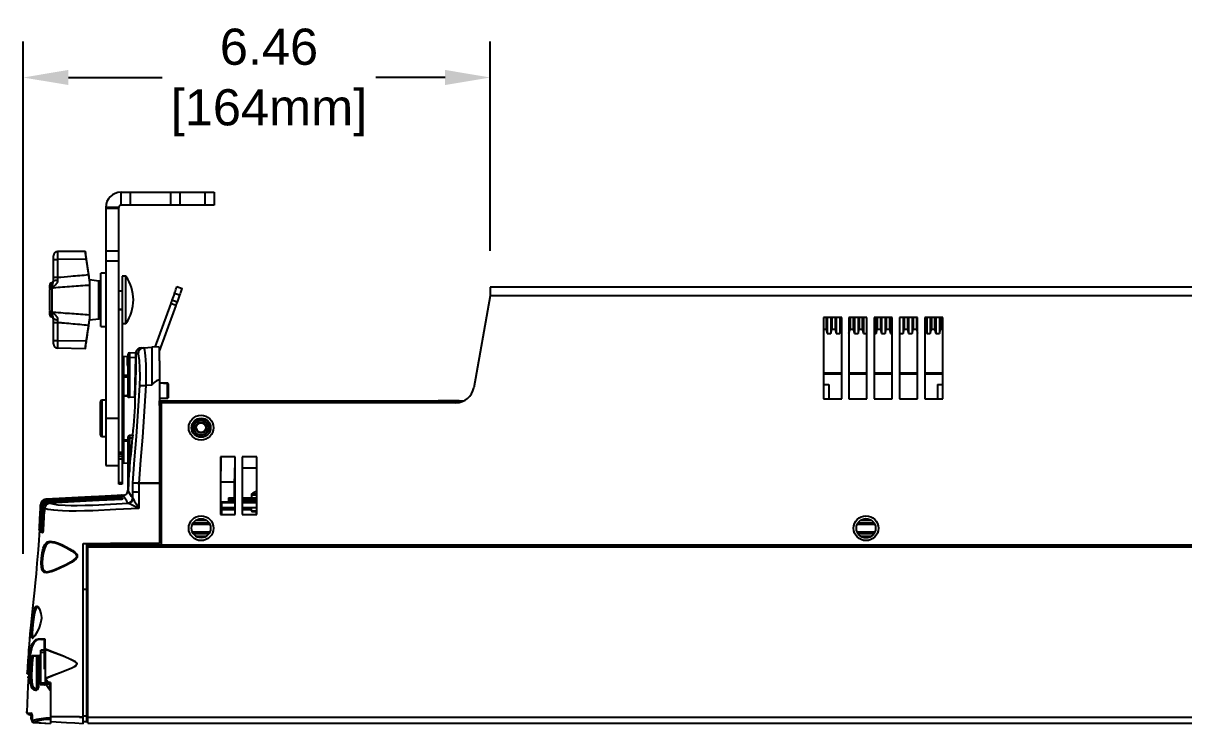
# Model space of a CAD drawing. Header units: inches. Extents: x 5 to 105, y 0 to 80.
# Drawn here: x 4.73 to 20.78, y 19.42 to 29.11 of the extents above; entities that cross this region are included whole.
import ezdxf

# ---------------------------------------------------------------- set-up
doc = ezdxf.new("R2010")
doc.units = ezdxf.units.IN
doc.header["$MEASUREMENT"] = 0
doc.layers.add('DIM', color=1, linetype='Continuous')
doc.styles.add('Arial', font='arial.ttf')
doc.dimstyles.new('ANSI & Metric .50 Stacked', dxfattribs={"dimscale": 2.666667, "dimtxt": 0.5, "dimasz": 0.625, "dimexe": 0.5, "dimexo": 0.5, "dimgap": 0.166667, "dimtad": 0, "dimtih": 1, "dimtoh": 1, "dimzin": 4, "dimdsep": 46, "dimtxsty": 'Arial', "dimcen": 0.25, "dimadec": 0, "dimazin": 0, "dimtfac": 0.75, "dimtofl": 0, "dimtmove": 0, "dimatfit": 3, "dimfxl": 1, "dimtolj": 1, "dimtzin": 0, "dimarcsym": 0})

# ---------------------------------------------------------------- blocks, each defined once
blk = doc.blocks.new('*D9')
at = {"layer": 'Defpoints', "color": 0, "transparency": 16777216}
for p in [(11.192, 28.358), (11.192, 25.462), (4.732, 21.273)]:
    blk.add_point(p, dxfattribs=at)
at = {"layer": 'DIM', "color": 0, "lineweight": -2, "transparency": 16777216}
for p, q in [((4.732, 21.773), (4.732, 28.858)), ((11.192, 25.962), (11.192, 28.858)), ((5.357, 28.358), (6.652, 28.358)), ((10.567, 28.358), (9.61, 28.358))]:
    blk.add_line(p, q, dxfattribs=at)
at = {"layer": 'DIM', "color": 0, "transparency": 16777216}
for points in [[(5.357, 28.463), (5.357, 28.254), (4.732, 28.358)], [(10.567, 28.463), (10.567, 28.254), (11.192, 28.358)]]:
    blk.add_solid(points, dxfattribs=at)
at = {"layer": 'DIM', "color": 0, "transparency": 16777216, "char_height": 0.5, "attachment_point": 5, "style": 'Arial'}
for s, insert in [('\\A1;6.46', (8.131, 28.78)), ('\\A1;[164mm]', (8.131, 27.871))]:
    blk.add_mtext(s, dxfattribs=dict(at, insert=insert))

msp = doc.modelspace()

# ---------------------------------------------------------------- linework, layer by layer
for p, q in [((6.085, 26.592), (6.085, 26.771)), ((6.085, 26.771), (7.374, 26.771)), ((6.21, 26.771), (6.21, 26.592)), ((6.774, 26.592), (6.774, 26.771)), ((6.899, 26.771), (6.899, 26.592)), ((7.249, 26.592), (7.249, 26.771)), ((7.374, 26.771), (7.374, 26.592)), ((6.054, 26.561), (5.874, 26.561)), ((5.874, 26.561), (5.874, 22.996)), ((6.054, 26.547), (5.874, 26.547)), ((6.054, 22.737), (6.054, 26.561)), ((7.374, 26.592), (6.085, 26.592)), ((5.149, 25.541), (5.149, 25.892)), ((5.208, 25.952), (5.588, 25.959)), ((5.588, 25.959), (5.208, 25.952)), ((5.208, 25.952), (5.208, 25.952)), ((5.603, 25.847), (5.208, 25.841)), ((5.649, 25.559), (5.588, 25.959)), ((5.588, 25.959), (5.588, 25.959)), ((5.603, 25.847), (5.635, 25.633)), ((5.874, 25.961), (6.054, 25.961)), ((5.208, 25.841), (5.208, 25.596)), ((6.054, 25.818), (5.874, 25.818)), ((5.208, 25.596), (5.207, 25.553)), ((5.778, 25.544), (5.649, 25.559)), ((5.649, 25.559), (5.649, 25.009)), ((5.778, 25.023), (5.778, 25.544)), ((5.874, 25.651), (5.804, 25.651)), ((5.804, 24.916), (5.804, 25.651)), ((6.102, 25.61), (6.102, 22.737)), ((6.152, 25.61), (6.102, 25.61)), ((6.152, 24.958), (6.152, 25.61)), ((5.099, 25.439), (5.099, 25.489)), ((5.099, 25.43), (5.099, 25.433)), ((5.099, 25.138), (5.099, 25.426)), ((5.124, 25.519), (5.124, 25.455)), ((5.124, 25.455), (5.127, 25.45)), ((5.127, 25.45), (5.127, 25.446)), ((5.127, 25.446), (5.127, 25.117)), ((6.054, 25.411), (6.102, 25.411)), ((6.824, 25.374), (6.789, 25.278)), ((6.894, 25.349), (6.824, 25.374)), ((6.858, 25.468), (6.928, 25.443)), ((11.192, 25.462), (11.192, 25.362)), ((76.762, 25.462), (11.192, 25.462)), ((6.772, 25.233), (6.553, 24.631)), ((6.843, 25.207), (6.612, 24.573)), ((6.843, 25.207), (6.772, 25.233)), ((6.859, 25.253), (6.789, 25.278)), ((6.894, 25.349), (6.859, 25.253)), ((11.188, 25.34), (10.964, 24.069)), ((76.766, 25.34), (11.188, 25.34)), ((5.099, 25.131), (5.099, 25.134)), ((5.099, 25.078), (5.099, 25.126)), ((5.127, 25.113), (5.124, 25.109)), ((5.124, 25.109), (5.124, 25.049)), ((5.127, 25.117), (5.127, 25.113)), ((6.054, 25.156), (6.102, 25.156)), ((6.102, 25.146), (6.054, 25.146)), ((6.102, 25.146), (6.054, 25.146)), ((5.149, 24.676), (5.149, 25.025)), ((5.207, 25.011), (5.208, 24.969)), ((5.208, 24.969), (5.208, 24.724)), ((5.588, 24.609), (5.649, 25.009)), ((5.649, 25.009), (5.778, 25.023)), ((5.804, 24.916), (5.874, 24.916)), ((6.102, 24.958), (6.152, 24.958)), ((16.052, 25.04), (15.802, 25.04)), ((15.802, 25.04), (15.802, 23.915)), ((15.837, 25.04), (15.837, 24.878)), ((15.853, 25.04), (15.853, 24.819)), ((15.903, 25.04), (15.903, 24.819)), ((15.918, 25.04), (15.918, 24.878)), ((15.962, 25.04), (15.962, 24.878)), ((15.978, 25.04), (15.978, 24.819)), ((16.028, 25.04), (16.028, 24.819)), ((16.043, 25.04), (16.043, 24.878)), ((16.052, 23.915), (16.052, 25.04)), ((16.402, 25.04), (16.152, 25.04)), ((16.152, 25.04), (16.152, 23.915)), ((16.153, 25.04), (16.153, 24.819)), ((16.168, 25.04), (16.168, 24.878)), ((16.212, 25.04), (16.212, 24.878)), ((16.228, 25.04), (16.228, 24.819)), ((16.278, 25.04), (16.278, 24.819)), ((16.293, 25.04), (16.293, 24.878)), ((16.337, 25.04), (16.337, 24.878)), ((16.353, 25.04), (16.353, 24.819)), ((16.402, 23.915), (16.402, 25.04)), ((16.752, 25.04), (16.502, 25.04)), ((16.502, 25.04), (16.502, 23.915)), ((16.528, 25.04), (16.528, 24.819)), ((16.543, 25.04), (16.543, 24.878)), ((16.587, 25.04), (16.587, 24.878)), ((16.603, 25.04), (16.603, 24.819)), ((16.653, 25.04), (16.653, 24.819)), ((16.668, 25.04), (16.668, 24.878)), ((16.712, 25.04), (16.712, 24.878)), ((16.728, 25.04), (16.728, 24.819)), ((16.752, 23.915), (16.752, 25.04)), ((17.102, 25.04), (16.852, 25.04)), ((16.852, 25.04), (16.852, 23.915)), ((16.853, 25.04), (16.853, 24.819)), ((16.903, 25.04), (16.903, 24.819)), ((16.918, 25.04), (16.918, 24.878)), ((16.962, 25.04), (16.962, 24.878)), ((16.978, 25.04), (16.978, 24.819)), ((17.028, 25.04), (17.028, 24.819)), ((17.043, 25.04), (17.043, 24.878)), ((17.087, 25.04), (17.087, 24.878)), ((17.102, 23.915), (17.102, 25.04)), ((17.452, 25.04), (17.202, 25.04)), ((17.202, 25.04), (17.202, 23.915)), ((17.212, 25.04), (17.212, 24.878)), ((17.228, 25.04), (17.228, 24.819)), ((17.278, 25.04), (17.278, 24.819)), ((17.293, 25.04), (17.293, 24.878)), ((17.337, 25.04), (17.337, 24.878)), ((17.353, 25.04), (17.353, 24.819)), ((17.403, 25.04), (17.403, 24.819)), ((17.418, 25.04), (17.418, 24.878)), ((17.452, 23.915), (17.452, 25.04)), ((5.208, 24.724), (5.603, 24.717)), ((15.802, 24.878), (15.837, 24.878)), ((15.837, 24.878), (15.853, 24.819)), ((15.853, 24.819), (15.903, 24.819)), ((15.903, 24.819), (15.918, 24.878)), ((15.918, 24.878), (15.962, 24.878)), ((15.962, 24.878), (15.978, 24.819)), ((15.978, 24.819), (16.028, 24.819)), ((16.028, 24.819), (16.043, 24.878)), ((16.043, 24.878), (16.052, 24.878)), ((16.152, 24.819), (16.153, 24.819)), ((16.153, 24.819), (16.168, 24.878)), ((16.168, 24.878), (16.212, 24.878)), ((16.212, 24.878), (16.228, 24.819)), ((16.228, 24.819), (16.278, 24.819)), ((16.278, 24.819), (16.293, 24.878)), ((16.293, 24.878), (16.337, 24.878)), ((16.337, 24.878), (16.353, 24.819)), ((16.353, 24.819), (16.402, 24.819)), ((16.502, 24.819), (16.528, 24.819)), ((16.528, 24.819), (16.543, 24.878)), ((16.543, 24.878), (16.587, 24.878)), ((16.587, 24.878), (16.603, 24.819)), ((16.603, 24.819), (16.653, 24.819)), ((16.653, 24.819), (16.668, 24.878)), ((16.668, 24.878), (16.712, 24.878)), ((16.712, 24.878), (16.728, 24.819)), ((16.728, 24.819), (16.752, 24.819)), ((16.852, 24.822), (16.853, 24.819)), ((16.853, 24.819), (16.903, 24.819)), ((16.903, 24.819), (16.918, 24.878)), ((16.918, 24.878), (16.962, 24.878)), ((16.962, 24.878), (16.978, 24.819)), ((16.978, 24.819), (17.028, 24.819)), ((17.028, 24.819), (17.043, 24.878)), ((17.043, 24.878), (17.087, 24.878)), ((17.087, 24.878), (17.102, 24.822)), ((17.202, 24.878), (17.212, 24.878)), ((17.212, 24.878), (17.228, 24.819)), ((17.228, 24.819), (17.278, 24.819)), ((17.278, 24.819), (17.293, 24.878)), ((17.293, 24.878), (17.337, 24.878)), ((17.337, 24.878), (17.353, 24.819)), ((17.353, 24.819), (17.403, 24.819)), ((17.403, 24.819), (17.418, 24.878)), ((17.418, 24.878), (17.452, 24.878)), ((5.588, 24.609), (5.208, 24.616)), ((6.4, 24.623), (6.512, 24.629)), ((6.612, 24.634), (6.512, 24.629)), ((6.512, 24.629), (6.512, 24.103)), ((6.612, 24.634), (6.612, 24.44)), ((6.173, 24.503), (6.12, 24.498)), ((6.12, 24.498), (6.12, 24.244)), ((6.173, 24.382), (6.173, 24.503)), ((6.182, 23.94), (6.182, 24.532)), ((6.182, 24.482), (6.201, 24.482)), ((6.201, 24.552), (6.291, 24.557)), ((6.289, 24.487), (6.201, 24.482)), ((6.201, 24.482), (6.201, 23.935)), ((6.275, 23.938), (6.289, 24.487)), ((6.295, 24.487), (6.289, 24.487)), ((6.32, 24.538), (6.294, 24.537)), ((6.617, 24.44), (6.612, 24.44)), ((6.617, 24.44), (6.617, 21.924)), ((15.802, 24.274), (16.052, 24.274)), ((16.052, 24.259), (15.802, 24.259)), ((16.152, 24.274), (16.402, 24.274)), ((16.402, 24.259), (16.152, 24.259)), ((16.502, 24.274), (16.752, 24.274)), ((16.752, 24.259), (16.502, 24.259)), ((16.852, 24.274), (17.102, 24.274)), ((17.102, 24.259), (16.852, 24.259)), ((17.202, 24.274), (17.452, 24.274)), ((17.452, 24.259), (17.202, 24.259)), ((6.12, 24.212), (6.12, 23.962)), ((6.512, 24.103), (6.429, 24.099)), ((6.617, 24.141), (6.727, 24.135)), ((6.727, 24.125), (6.617, 24.131)), ((6.727, 23.932), (6.727, 24.125)), ((6.727, 24.125), (6.737, 24.125)), ((6.737, 24.125), (6.737, 23.932)), ((15.802, 24.116), (15.875, 24.116)), ((15.875, 24.116), (15.875, 23.915)), ((17.375, 24.116), (17.452, 24.116)), ((17.375, 24.116), (17.375, 23.915)), ((6.182, 23.951), (6.121, 23.947)), ((6.121, 23.947), (6.121, 23.353)), ((6.275, 23.938), (6.201, 23.935)), ((6.617, 23.927), (6.727, 23.932)), ((6.727, 23.922), (6.617, 23.917)), ((6.727, 23.932), (6.737, 23.932)), ((5.802, 23.416), (5.802, 23.877)), ((5.874, 23.898), (5.821, 23.897)), ((5.821, 23.897), (5.821, 23.396)), ((6.617, 23.887), (10.826, 23.887)), ((6.617, 23.824), (6.617, 23.887)), ((6.635, 23.793), (6.642, 23.782)), ((6.642, 23.793), (6.635, 23.793)), ((6.642, 23.862), (6.642, 21.892)), ((10.717, 23.862), (6.642, 23.862)), ((10.473, 23.887), (10.473, 23.887)), ((10.761, 23.887), (10.473, 23.887)), ((10.545, 23.887), (10.545, 23.887)), ((10.689, 23.887), (10.689, 23.887)), ((10.761, 23.887), (10.761, 23.887)), ((15.802, 23.915), (16.052, 23.915)), ((16.152, 23.915), (16.402, 23.915)), ((16.502, 23.915), (16.752, 23.915)), ((16.852, 23.915), (17.102, 23.915)), ((17.202, 23.915), (17.452, 23.915)), ((6.054, 23.646), (5.874, 23.646)), ((7.131, 23.603), (7.13, 23.604)), ((7.132, 23.605), (7.132, 23.603)), ((7.144, 23.611), (7.143, 23.612)), ((7.145, 23.613), (7.145, 23.611)), ((7.159, 23.617), (7.157, 23.618)), ((7.16, 23.619), (7.159, 23.617)), ((7.173, 23.621), (7.172, 23.622)), ((7.175, 23.622), (7.174, 23.621)), ((7.189, 23.622), (7.188, 23.624)), ((7.19, 23.624), (7.189, 23.622)), ((7.204, 23.621), (7.203, 23.623)), ((7.206, 23.623), (7.204, 23.621)), ((7.219, 23.619), (7.218, 23.62)), ((7.221, 23.62), (7.22, 23.618)), ((7.234, 23.613), (7.233, 23.615)), ((7.236, 23.614), (7.234, 23.613)), ((7.247, 23.606), (7.247, 23.608)), ((7.249, 23.607), (7.248, 23.606)), ((7.259, 23.597), (7.26, 23.599)), ((7.262, 23.598), (7.26, 23.597)), ((7.087, 23.526), (7.085, 23.525)), ((7.085, 23.512), (7.087, 23.511)), ((7.086, 23.527), (7.087, 23.526)), ((7.087, 23.51), (7.086, 23.509)), ((7.087, 23.496), (7.089, 23.496)), ((7.088, 23.543), (7.09, 23.541)), ((7.089, 23.541), (7.088, 23.54)), ((7.089, 23.495), (7.088, 23.494)), ((7.091, 23.481), (7.093, 23.481)), ((7.094, 23.555), (7.092, 23.555)), ((7.093, 23.48), (7.092, 23.479)), ((7.093, 23.557), (7.094, 23.556)), ((7.098, 23.467), (7.1, 23.467)), ((7.101, 23.569), (7.099, 23.569)), ((7.1, 23.466), (7.099, 23.465)), ((7.1, 23.571), (7.101, 23.57)), ((7.106, 23.454), (7.108, 23.454)), ((7.109, 23.582), (7.107, 23.582)), ((7.108, 23.454), (7.108, 23.452)), ((7.109, 23.584), (7.109, 23.582)), ((7.116, 23.442), (7.118, 23.442)), ((7.119, 23.593), (7.118, 23.594)), ((7.118, 23.442), (7.118, 23.44)), ((7.119, 23.595), (7.12, 23.594)), ((7.258, 23.436), (7.26, 23.435)), ((7.269, 23.447), (7.271, 23.446)), ((7.269, 23.444), (7.269, 23.446)), ((7.27, 23.587), (7.271, 23.588)), ((7.273, 23.586), (7.271, 23.586)), ((7.279, 23.459), (7.281, 23.459)), ((7.279, 23.456), (7.279, 23.458)), ((7.28, 23.574), (7.28, 23.576)), ((7.282, 23.574), (7.28, 23.574)), ((7.286, 23.472), (7.288, 23.472)), ((7.287, 23.47), (7.286, 23.471)), ((7.287, 23.561), (7.288, 23.563)), ((7.289, 23.56), (7.287, 23.561)), ((7.292, 23.547), (7.294, 23.548)), ((7.292, 23.486), (7.294, 23.487)), ((7.293, 23.484), (7.292, 23.486)), ((7.294, 23.546), (7.293, 23.546)), ((7.295, 23.501), (7.297, 23.502)), ((7.297, 23.499), (7.295, 23.501)), ((7.296, 23.532), (7.297, 23.533)), ((7.297, 23.53), (7.296, 23.531)), ((7.297, 23.516), (7.298, 23.517)), ((7.298, 23.515), (7.297, 23.516)), ((5.821, 23.396), (5.874, 23.395)), ((6.182, 23.327), (6.12, 23.33)), ((6.12, 23.33), (6.12, 23.031)), ((6.121, 23.355), (6.121, 23.345)), ((6.121, 23.353), (6.182, 23.35)), ((6.121, 23.353), (6.121, 23.353)), ((6.121, 23.345), (6.121, 23.345)), ((6.182, 22.94), (6.182, 23.392)), ((6.2, 23.37), (6.2, 22.923)), ((7.128, 23.432), (7.13, 23.433)), ((7.13, 23.432), (7.13, 23.43)), ((7.141, 23.424), (7.143, 23.424)), ((7.143, 23.424), (7.143, 23.422)), ((7.155, 23.417), (7.157, 23.418)), ((7.157, 23.418), (7.158, 23.416)), ((7.17, 23.413), (7.171, 23.414)), ((7.172, 23.414), (7.173, 23.412)), ((7.186, 23.411), (7.187, 23.412)), ((7.187, 23.412), (7.188, 23.411)), ((7.201, 23.411), (7.202, 23.413)), ((7.202, 23.413), (7.204, 23.411)), ((7.216, 23.414), (7.217, 23.415)), ((7.218, 23.415), (7.219, 23.414)), ((7.231, 23.418), (7.232, 23.42)), ((7.232, 23.42), (7.234, 23.419)), ((7.245, 23.425), (7.245, 23.427)), ((7.246, 23.427), (7.247, 23.426)), ((7.258, 23.434), (7.258, 23.436)), ((6.054, 23.177), (6.102, 23.177)), ((6.102, 23.151), (6.054, 23.151)), ((6.054, 23.123), (6.102, 23.123)), ((5.874, 22.996), (6.054, 22.996)), ((6.102, 23.082), (6.054, 23.082)), ((6.12, 23.031), (6.182, 23.025)), ((7.662, 23.115), (7.462, 23.115)), ((7.462, 23.115), (7.462, 22.315)), ((7.466, 23.115), (7.466, 22.918)), ((7.655, 22.961), (7.655, 22.548)), ((7.655, 22.961), (7.662, 22.961)), ((7.662, 22.315), (7.662, 23.115)), ((7.962, 23.115), (7.762, 23.115)), ((7.762, 23.115), (7.762, 22.315)), ((7.762, 22.961), (7.962, 22.961)), ((7.962, 22.315), (7.962, 23.115)), ((6.182, 22.608), (6.182, 22.936)), ((6.189, 22.636), (6.198, 22.896)), ((6.2, 22.923), (6.2, 22.92)), ((6.2, 22.923), (6.2, 22.923)), ((6.2, 22.923), (6.2, 22.92)), ((7.466, 22.918), (7.462, 22.918)), ((7.649, 22.808), (7.655, 22.808)), ((7.649, 22.808), (7.649, 22.548)), ((6.054, 22.758), (6.102, 22.758)), ((6.102, 22.737), (6.054, 22.737)), ((6.182, 22.71), (6.178, 22.652)), ((6.333, 22.752), (6.617, 22.752)), ((6.333, 22.752), (6.333, 22.751)), ((7.649, 22.765), (7.462, 22.765)), ((6.102, 22.577), (5.049, 22.521)), ((5.049, 22.521), (5.049, 22.518)), ((5.049, 22.521), (5.049, 22.521)), ((6.102, 22.567), (5.051, 22.511)), ((5.051, 22.511), (5.053, 22.507)), ((5.051, 22.511), (5.051, 22.511)), ((6.103, 22.551), (5.062, 22.496)), ((5.062, 22.496), (5.062, 22.496)), ((6.104, 22.527), (5.104, 22.473)), ((5.104, 22.473), (5.104, 22.473)), ((6.094, 22.532), (6.094, 22.533)), ((6.095, 22.526), (6.094, 22.532)), ((6.102, 22.584), (6.102, 22.583)), ((6.182, 22.472), (6.18, 22.474)), ((6.246, 22.543), (6.247, 22.541)), ((7.662, 22.487), (7.477, 22.487)), ((7.477, 22.315), (7.477, 22.487)), ((7.662, 22.477), (7.477, 22.477)), ((7.572, 22.547), (7.572, 22.533)), ((7.572, 22.547), (7.662, 22.547)), ((7.572, 22.54), (7.662, 22.54)), ((7.572, 22.54), (7.662, 22.54)), ((7.572, 22.533), (7.662, 22.533)), ((7.572, 22.531), (7.662, 22.531)), ((7.572, 22.531), (7.572, 22.503)), ((7.572, 22.518), (7.662, 22.518)), ((7.572, 22.517), (7.662, 22.517)), ((7.572, 22.503), (7.662, 22.503)), ((7.572, 22.502), (7.662, 22.502)), ((7.572, 22.502), (7.572, 22.488)), ((7.572, 22.495), (7.662, 22.495)), ((7.572, 22.495), (7.662, 22.495)), ((7.572, 22.495), (7.662, 22.495)), ((7.572, 22.488), (7.662, 22.488)), ((7.6, 22.531), (7.6, 22.533)), ((7.6, 22.502), (7.6, 22.503)), ((7.6, 22.487), (7.6, 22.488)), ((7.601, 22.531), (7.601, 22.533)), ((7.601, 22.502), (7.601, 22.503)), ((7.601, 22.487), (7.601, 22.488)), ((7.623, 22.531), (7.623, 22.533)), ((7.623, 22.502), (7.623, 22.503)), ((7.623, 22.487), (7.623, 22.488)), ((7.625, 22.531), (7.625, 22.533)), ((7.625, 22.502), (7.625, 22.503)), ((7.625, 22.487), (7.625, 22.488)), ((7.637, 22.548), (7.637, 22.547)), ((7.638, 22.548), (7.651, 22.548)), ((7.639, 22.547), (7.639, 22.548)), ((7.652, 22.548), (7.652, 22.547)), ((7.663, 22.548), (7.653, 22.548)), ((7.762, 22.548), (7.887, 22.548)), ((7.762, 22.547), (7.962, 22.547)), ((7.762, 22.54), (7.945, 22.54)), ((7.762, 22.54), (7.945, 22.54)), ((7.762, 22.533), (7.953, 22.533)), ((7.762, 22.531), (7.953, 22.531)), ((7.762, 22.518), (7.953, 22.518)), ((7.762, 22.517), (7.953, 22.517)), ((7.762, 22.503), (7.953, 22.503)), ((7.762, 22.502), (7.953, 22.502)), ((7.762, 22.495), (7.953, 22.495)), ((7.762, 22.495), (7.953, 22.495)), ((7.762, 22.495), (7.953, 22.495)), ((7.762, 22.488), (7.953, 22.488)), ((7.962, 22.487), (7.762, 22.487)), ((7.962, 22.477), (7.762, 22.477)), ((7.817, 22.547), (7.817, 22.548)), ((7.821, 22.547), (7.821, 22.548)), ((7.824, 22.547), (7.824, 22.548)), ((7.828, 22.547), (7.828, 22.548)), ((7.834, 22.547), (7.834, 22.548)), ((7.841, 22.548), (7.841, 22.547)), ((7.856, 22.547), (7.856, 22.548)), ((7.857, 22.547), (7.857, 22.548)), ((7.887, 22.591), (7.887, 22.547)), ((7.887, 22.591), (7.962, 22.591)), ((7.894, 22.603), (7.962, 22.603)), ((7.895, 22.531), (7.895, 22.533)), ((7.895, 22.502), (7.895, 22.503)), ((7.897, 22.531), (7.897, 22.533)), ((7.897, 22.502), (7.897, 22.503)), ((7.908, 22.487), (7.908, 22.488)), ((7.91, 22.487), (7.91, 22.488)), ((7.919, 22.531), (7.919, 22.533)), ((7.919, 22.502), (7.919, 22.503)), ((7.92, 22.531), (7.92, 22.533)), ((7.92, 22.502), (7.92, 22.503)), ((7.921, 22.487), (7.921, 22.488)), ((7.922, 22.487), (7.922, 22.488)), ((7.945, 22.547), (7.945, 22.533)), ((7.945, 22.531), (7.945, 22.503)), ((7.945, 22.502), (7.945, 22.488)), ((7.953, 22.547), (7.953, 22.487)), ((4.963, 22.255), (4.971, 22.404)), ((4.973, 22.452), (4.967, 22.336)), ((4.971, 22.406), (4.971, 22.406)), ((4.971, 22.4), (4.971, 22.406)), ((4.971, 22.405), (4.971, 22.4)), ((4.971, 22.405), (4.971, 22.405)), ((4.971, 22.404), (4.971, 22.404)), ((4.971, 22.399), (4.971, 22.399)), ((4.971, 22.397), (4.971, 22.397)), ((4.973, 22.442), (4.973, 22.445)), ((4.973, 22.39), (4.973, 22.39)), ((4.977, 22.431), (4.975, 22.435)), ((4.975, 22.385), (4.975, 22.385)), ((4.984, 22.376), (4.984, 22.376)), ((5.002, 22.37), (4.985, 22.106)), ((4.992, 22.37), (4.992, 22.37)), ((5.004, 22.414), (5.002, 22.37)), ((5.026, 22.37), (5.002, 22.37)), ((5.023, 22.37), (5.002, 22.37)), ((5.023, 22.37), (5.007, 22.106)), ((5.025, 22.357), (5.025, 22.357)), ((7.462, 22.315), (7.662, 22.315)), ((7.477, 22.414), (7.662, 22.414)), ((7.662, 22.382), (7.477, 22.382)), ((7.762, 22.414), (7.962, 22.414)), ((7.883, 22.382), (7.762, 22.382)), ((7.762, 22.315), (7.962, 22.315)), ((7.883, 22.414), (7.883, 22.37)), ((7.883, 22.37), (7.898, 22.354)), ((7.883, 22.37), (7.962, 22.37)), ((7.962, 22.354), (7.898, 22.354)), ((7.953, 22.354), (7.953, 22.315)), ((4.961, 22.216), (4.956, 22.129)), ((4.959, 22.176), (4.957, 22.147)), ((6.617, 22.279), (6.642, 22.279)), ((6.642, 22.269), (6.617, 22.269)), ((6.617, 22.243), (6.642, 22.243)), ((6.642, 22.236), (6.617, 22.236)), ((6.617, 22.202), (6.642, 22.202)), ((6.642, 22.199), (6.617, 22.199)), ((6.642, 22.179), (6.617, 22.179)), ((7.314, 22.179), (7.07, 22.179)), ((7.303, 22.199), (7.08, 22.199)), ((7.082, 22.202), (7.301, 22.202)), ((7.268, 22.236), (7.116, 22.236)), ((7.127, 22.243), (7.256, 22.243)), ((16.51, 22.179), (16.266, 22.179)), ((16.5, 22.199), (16.276, 22.199)), ((16.278, 22.202), (16.498, 22.202)), ((16.464, 22.236), (16.312, 22.236)), ((16.323, 22.243), (16.453, 22.243)), ((4.955, 22.108), (4.955, 22.11)), ((4.956, 22.097), (4.955, 22.102)), ((4.956, 22.098), (4.956, 22.097)), ((4.957, 22.144), (4.957, 22.149)), ((4.964, 22.083), (4.959, 22.089)), ((4.997, 22.063), (4.977, 22.073)), ((5.007, 22.106), (4.985, 22.106)), ((4.986, 22.082), (5.007, 22.072)), ((5.005, 22.082), (4.986, 22.082)), ((6.617, 22.076), (6.642, 22.076)), ((6.617, 22.056), (6.642, 22.056)), ((6.642, 22.053), (6.617, 22.053)), ((6.617, 22.019), (6.642, 22.019)), ((6.642, 22.012), (6.617, 22.012)), ((7.07, 22.076), (7.314, 22.076)), ((7.08, 22.056), (7.303, 22.056)), ((7.301, 22.053), (7.082, 22.053)), ((7.116, 22.019), (7.268, 22.019)), ((7.256, 22.012), (7.127, 22.012)), ((16.266, 22.076), (16.51, 22.076)), ((16.276, 22.056), (16.5, 22.056)), ((16.498, 22.053), (16.278, 22.053)), ((16.312, 22.019), (16.464, 22.019)), ((16.453, 22.012), (16.323, 22.012)), ((5.562, 21.915), (5.612, 21.916)), ((5.562, 19.514), (5.562, 21.915)), ((5.612, 19.457), (5.612, 21.916)), ((5.627, 19.433), (5.627, 21.916)), ((5.627, 21.906), (6.642, 21.906)), ((6.642, 21.897), (5.627, 21.897)), ((5.627, 21.877), (82.327, 21.877)), ((82.327, 21.867), (5.627, 21.867)), ((81.312, 21.892), (6.642, 21.892)), ((5.063, 21.525), (5.07, 21.524)), ((5.562, 21.284), (5.612, 21.284)), ((5.562, 21.284), (5.612, 21.284)), ((4.907, 21.046), (4.916, 21.053)), ((4.916, 21.053), (4.933, 21.045)), ((4.934, 21.039), (4.927, 21.046)), ((5.612, 21.179), (5.627, 21.179)), ((5.627, 21.175), (5.612, 21.175)), ((5.612, 21.173), (5.627, 21.172)), ((5.627, 21.163), (5.612, 21.163)), ((5.612, 21.093), (5.627, 21.094)), ((5.627, 21.084), (5.612, 21.083)), ((5.623, 20.994), (5.612, 20.979)), ((4.861, 20.609), (4.853, 20.608)), ((4.865, 20.619), (4.865, 20.619)), ((5.025, 20.586), (4.994, 20.588)), ((5.025, 20.181), (5.025, 20.589)), ((5.025, 20.44), (4.975, 20.44)), ((4.975, 19.966), (4.975, 20.44)), ((4.975, 20.412), (5.025, 20.412)), ((5.035, 20.452), (5.035, 20.055)), ((4.842, 20.305), (4.829, 20.183)), ((4.868, 20.36), (4.918, 20.363)), ((4.918, 19.905), (4.918, 20.363)), ((4.936, 19.924), (4.936, 20.364)), ((4.936, 20.363), (4.955, 20.364)), ((4.955, 20.285), (4.936, 20.292)), ((4.955, 20.364), (4.955, 20.365)), ((4.955, 20.365), (4.955, 20.365)), ((4.955, 20.285), (4.956, 20.285)), ((4.955, 20), (4.955, 20.285)), ((4.956, 20.285), (4.956, 20.364)), ((4.965, 20.355), (4.965, 19.966)), ((4.975, 20.312), (4.965, 20.311)), ((5.612, 20.254), (5.627, 20.254)), ((5.627, 20.239), (5.612, 20.239)), ((4.785, 20.125), (4.791, 20.125)), ((4.821, 20.113), (4.801, 20.114)), ((4.814, 20.222), (4.833, 20.221)), ((5.035, 20.096), (5.035, 19.962)), ((5.627, 20.179), (5.612, 20.179)), ((5.612, 20.099), (5.627, 20.099)), ((4.81, 20.057), (4.802, 20.06)), ((4.965, 19.996), (4.975, 19.996)), ((4.975, 19.976), (4.965, 19.976)), ((5.023, 19.963), (4.965, 19.967)), ((4.965, 19.966), (5.047, 19.962)), ((4.975, 19.988), (5.035, 19.988)), ((5.023, 19.963), (5.023, 19.963)), ((5.035, 20.016), (5.064, 20.018)), ((5.073, 20.008), (5.035, 20.006)), ((5.098, 19.99), (5.035, 19.993)), ((5.038, 20.046), (5.085, 19.995)), ((5.047, 19.962), (5.046, 19.962)), ((5.105, 19.884), (5.047, 19.962)), ((5.047, 19.962), (5.047, 19.962)), ((5.047, 19.962), (5.047, 19.962)), ((5.098, 19.969), (5.098, 19.974)), ((5.098, 19.895), (5.098, 19.969)), ((5.102, 19.889), (5.102, 19.994)), ((5.612, 20.024), (5.627, 20.024)), ((4.779, 19.586), (4.779, 19.585)), ((4.799, 19.564), (4.799, 19.565)), ((4.841, 19.558), (4.838, 19.503)), ((4.841, 19.558), (4.841, 19.558)), ((4.855, 19.529), (4.852, 19.473)), ((4.876, 19.443), (4.874, 19.442)), ((4.874, 19.442), (5.107, 19.428)), ((5.102, 19.529), (5.102, 19.53)), ((5.107, 19.524), (5.107, 19.429)), ((5.109, 19.52), (5.111, 19.519)), ((5.111, 19.45), (5.112, 19.45)), ((5.509, 19.517), (5.562, 19.515)), ((5.562, 19.514), (5.509, 19.517)), ((5.562, 19.424), (5.562, 19.511)), ((5.627, 19.514), (82.327, 19.514)), ((5.627, 19.433), (82.327, 19.433)), ((5.627, 19.433), (82.327, 19.433))]:
    msp.add_line(p, q)
at = {"flags": 128}
for points in [[(6.824, 25.374), (6.831, 25.393), (6.837, 25.41), (6.843, 25.427), (6.848, 25.441), (6.852, 25.452), (6.856, 25.461), (6.857, 25.466), (6.858, 25.468)], [(6.928, 25.443), (6.928, 25.441), (6.926, 25.436), (6.923, 25.427), (6.918, 25.415), (6.913, 25.401), (6.907, 25.385), (6.901, 25.367), (6.894, 25.349)], [(11.192, 25.362), (11.19, 25.355), (11.189, 25.348), (11.188, 25.34)], [(6.789, 25.278), (6.788, 25.274), (6.774, 25.237), (6.772, 25.233)], [(6.859, 25.253), (6.858, 25.249), (6.844, 25.211), (6.843, 25.207)], [(6.297, 24.561), (6.297, 24.56), (6.295, 24.552), (6.294, 24.537)], [(6.368, 24.621), (6.367, 24.621), (6.378, 24.622), (6.4, 24.623)], [(6.4, 24.623), (6.406, 24.614), (6.411, 24.587), (6.416, 24.554), (6.42, 24.509), (6.424, 24.453), (6.427, 24.387), (6.43, 24.249), (6.429, 24.099), (6.429, 24.099)], [(6.289, 24.533), (6.29, 24.548), (6.291, 24.556), (6.291, 24.557)], [(6.346, 24.102), (6.348, 24.231), (6.346, 24.346), (6.339, 24.444), (6.331, 24.508), (6.326, 24.529), (6.321, 24.538), (6.32, 24.538)], [(6.12, 24.244), (6.15, 24.245), (6.182, 24.247)], [(6.182, 24.386), (6.182, 24.385), (6.181, 24.385), (6.18, 24.384), (6.179, 24.383), (6.178, 24.382), (6.176, 24.382), (6.174, 24.382), (6.173, 24.382)], [(6.182, 24.215), (6.15, 24.214), (6.12, 24.212)], [(6.25, 22.755), (6.27, 23.075), (6.3, 23.395), (6.346, 24.102)], [(6.429, 24.099), (6.383, 23.387), (6.353, 23.07), (6.333, 22.752)], [(6.617, 24.179), (6.576, 24.163), (6.541, 24.144), (6.524, 24.129), (6.515, 24.117), (6.512, 24.107), (6.512, 24.103)], [(6.12, 23.962), (6.116, 23.962), (6.113, 23.961), (6.11, 23.96), (6.107, 23.959), (6.105, 23.958), (6.103, 23.956), (6.102, 23.954), (6.102, 23.952)], [(6.12, 23.962), (6.163, 23.965), (6.182, 23.966)], [(6.201, 23.935), (6.194, 23.935), (6.189, 23.936), (6.185, 23.937), (6.182, 23.939), (6.182, 23.94)], [(6.281, 23.936), (6.28, 23.937), (6.279, 23.938), (6.278, 23.938), (6.276, 23.938), (6.275, 23.938)], [(7.124, 23.512), (7.132, 23.486), (7.132, 23.485)], [(6.102, 23.341), (6.102, 23.339), (6.103, 23.337), (6.105, 23.335), (6.107, 23.334), (6.11, 23.333), (6.113, 23.332), (6.116, 23.331), (6.12, 23.33)], [(6.182, 23.342), (6.161, 23.343), (6.121, 23.345)], [(6.242, 23.371), (6.21, 23.371), (6.2, 23.37)], [(6.201, 23.414), (6.209, 23.414), (6.246, 23.415)], [(6.247, 22.629), (6.248, 22.691), (6.25, 22.755)], [(6.333, 22.751), (6.331, 22.688), (6.33, 22.627)], [(6.617, 22.751), (6.447, 22.751), (6.333, 22.751)], [(6.112, 22.584), (5.615, 22.558), (5.049, 22.528)], [(5.049, 22.528), (5.069, 22.529), (5.149, 22.534), (5.468, 22.55), (6.092, 22.583), (6.102, 22.584)], [(6.102, 22.582), (6.092, 22.582), (6.072, 22.581), (5.992, 22.576), (5.672, 22.56), (5.049, 22.527)], [(5.049, 22.526), (5.069, 22.527), (5.149, 22.531), (5.468, 22.547), (6.092, 22.58), (6.102, 22.581)], [(6.102, 22.577), (6.092, 22.576), (6.072, 22.575), (5.992, 22.571), (5.673, 22.554), (5.049, 22.521)], [(5.049, 22.518), (5.069, 22.519), (5.149, 22.524), (5.468, 22.54), (6.092, 22.573), (6.102, 22.573)], [(5.049, 22.527), (5.049, 22.527), (5.049, 22.526)], [(6.102, 22.567), (6.092, 22.566), (6.072, 22.565), (5.993, 22.561), (5.673, 22.544), (5.051, 22.511)], [(5.053, 22.507), (5.073, 22.508), (5.153, 22.512), (5.472, 22.528), (6.093, 22.561), (6.103, 22.561)], [(6.093, 22.551), (6.093, 22.551), (5.954, 22.543), (5.053, 22.497)], [(6.103, 22.551), (6.093, 22.551), (6.073, 22.55), (5.993, 22.545), (5.674, 22.528), (5.062, 22.496)], [(5.062, 22.496), (5.067, 22.491), (5.07, 22.489)], [(5.07, 22.489), (5.09, 22.491), (5.17, 22.495), (5.489, 22.511), (6.094, 22.543), (6.104, 22.543)], [(6.094, 22.533), (6.094, 22.533), (5.972, 22.526), (5.07, 22.479)], [(6.105, 22.527), (6.095, 22.526), (6.075, 22.525), (5.995, 22.521), (5.675, 22.504), (5.104, 22.473)], [(5.104, 22.473), (5.143, 22.463), (5.211, 22.452), (5.314, 22.444), (5.394, 22.442), (5.479, 22.442), (5.587, 22.444), (5.696, 22.448), (5.939, 22.459), (6.182, 22.472)], [(6.102, 22.583), (6.102, 22.583), (6.102, 22.582)], [(6.102, 22.581), (6.102, 22.579), (6.102, 22.577)], [(6.102, 22.573), (6.102, 22.57), (6.102, 22.567)], [(6.103, 22.561), (6.103, 22.556), (6.103, 22.551)], [(6.104, 22.543), (6.104, 22.536), (6.105, 22.527)], [(6.105, 22.527), (6.104, 22.527), (6.104, 22.527)], [(6.246, 22.543), (6.246, 22.546), (6.247, 22.629)], [(6.247, 22.541), (6.253, 22.532), (6.255, 22.527), (6.268, 22.506), (6.294, 22.463), (6.331, 22.402), (6.331, 22.401)], [(4.971, 22.406), (4.972, 22.426), (4.973, 22.452)], [(4.973, 22.451), (4.972, 22.431), (4.971, 22.405)], [(4.971, 22.404), (4.972, 22.424), (4.973, 22.45)], [(4.973, 22.445), (4.972, 22.425), (4.971, 22.399)], [(4.971, 22.397), (4.972, 22.417), (4.973, 22.442)], [(4.971, 22.397), (4.971, 22.396), (4.973, 22.396)], [(4.978, 22.471), (4.974, 22.461), (4.973, 22.451)], [(4.975, 22.435), (4.974, 22.415), (4.973, 22.39)], [(4.975, 22.385), (4.976, 22.405), (4.977, 22.431)], [(4.986, 22.42), (4.985, 22.4), (4.984, 22.376)], [(4.994, 22.414), (4.992, 22.416), (4.986, 22.42)], [(4.992, 22.37), (4.993, 22.39), (4.994, 22.414)], [(5.028, 22.399), (5.027, 22.379), (5.025, 22.357)], [(6.331, 22.401), (6.013, 22.385), (5.696, 22.37), (5.579, 22.366), (5.464, 22.364), (5.367, 22.365), (5.276, 22.368), (5.21, 22.372), (5.153, 22.377), (5.073, 22.388), (5.028, 22.399)], [(6.331, 22.401), (6.33, 22.402), (6.266, 22.432), (6.22, 22.454), (6.197, 22.465), (6.193, 22.467), (6.182, 22.472)], [(4.955, 22.108), (4.946, 21.96), (4.937, 21.828), (4.922, 21.643), (4.909, 21.496), (4.897, 21.374), (4.887, 21.273), (4.877, 21.186), (4.859, 21.018), (4.84, 20.83), (4.825, 20.668), (4.813, 20.522), (4.807, 20.444), (4.803, 20.384), (4.8, 20.345), (4.797, 20.293), (4.791, 20.212), (4.786, 20.125)], [(4.956, 22.1), (4.956, 22.098), (4.956, 22.098)], [(4.956, 22.097), (4.956, 22.099), (4.956, 22.099)], [(4.964, 22.083), (4.964, 22.085), (4.965, 22.086)], [(4.968, 22.117), (4.968, 22.114), (4.967, 22.102), (4.966, 22.092), (4.965, 22.087), (4.965, 22.086), (4.965, 22.086), (4.965, 22.087)], [(5.007, 22.097), (5.006, 22.086), (5.004, 22.076), (5.002, 22.068), (4.999, 22.064), (4.997, 22.063)], [(5.007, 22.097), (5.007, 22.094), (5.005, 22.083), (5.003, 22.075), (5.002, 22.071), (5.001, 22.07), (5.001, 22.07)], [(5.007, 22.097), (5.007, 22.097), (5.007, 22.097)], [(5.105, 21.949), (5.106, 21.949), (5.164, 21.941), (5.219, 21.922), (5.277, 21.898), (5.418, 21.82), (5.447, 21.798), (5.472, 21.77), (5.479, 21.755), (5.48, 21.738), (5.476, 21.724), (5.463, 21.704), (5.408, 21.66), (5.301, 21.601), (5.194, 21.554), (5.137, 21.531), (5.06, 21.511), (5.021, 21.516), (4.996, 21.542), (4.985, 21.587), (4.982, 21.645), (4.986, 21.714), (4.995, 21.785), (5.01, 21.85), (5.031, 21.903), (5.063, 21.937), (5.105, 21.949)], [(5.117, 21.933), (5.076, 21.921), (5.045, 21.89), (5.024, 21.841), (5.009, 21.779), (5, 21.713), (4.996, 21.649), (4.999, 21.595), (5.01, 21.553), (5.034, 21.528), (5.063, 21.525)], [(5.118, 21.933), (5.135, 21.932), (5.172, 21.925), (5.216, 21.91), (5.268, 21.887), (5.329, 21.857), (5.399, 21.817), (5.434, 21.792), (5.456, 21.771), (5.466, 21.755), (5.468, 21.744), (5.467, 21.733), (5.462, 21.722), (5.449, 21.707), (5.424, 21.685), (5.384, 21.659), (5.319, 21.623), (5.239, 21.584), (5.178, 21.558), (5.129, 21.539), (5.098, 21.529)], [(5.612, 21.916), (5.776, 21.917), (5.941, 21.919), (6.272, 21.921), (6.617, 21.924)], [(5.098, 21.529), (5.092, 21.528), (5.07, 21.524)], [(4.853, 20.608), (4.845, 20.626), (4.842, 20.667), (4.844, 20.726), (4.85, 20.796), (4.859, 20.87), (4.87, 20.941), (4.883, 20.999), (4.898, 21.038), (4.907, 21.046)], [(4.931, 21.036), (4.93, 21.036), (4.912, 21.022), (4.897, 20.986), (4.884, 20.931), (4.873, 20.866), (4.865, 20.797), (4.859, 20.731), (4.857, 20.677), (4.859, 20.639), (4.868, 20.621), (4.872, 20.622)], [(4.933, 21.045), (4.936, 21.043), (4.958, 21.008), (4.977, 20.95), (4.983, 20.894), (4.983, 20.879), (4.973, 20.816), (4.954, 20.757), (4.924, 20.696), (4.892, 20.641), (4.866, 20.611), (4.861, 20.609)], [(4.932, 21.036), (4.932, 21.036), (4.937, 21.032)], [(4.805, 20.224), (4.812, 20.303), (4.821, 20.377), (4.844, 20.492), (4.86, 20.535), (4.881, 20.568), (4.908, 20.588), (4.945, 20.598), (4.988, 20.599)], [(4.994, 20.588), (4.952, 20.587), (4.917, 20.578), (4.89, 20.558), (4.869, 20.526), (4.853, 20.483), (4.83, 20.371), (4.822, 20.3), (4.814, 20.222)], [(4.857, 20.608), (4.858, 20.608), (4.87, 20.622)], [(4.988, 20.599), (5.002, 20.598), (5.029, 20.597)], [(5.029, 20.597), (5.029, 20.577), (5.029, 20.498), (5.029, 20.464)], [(5.029, 20.464), (5.031, 20.463), (5.098, 20.436), (5.17, 20.407), (5.287, 20.361), (5.406, 20.309), (5.456, 20.279), (5.468, 20.266), (5.472, 20.257), (5.473, 20.249), (5.471, 20.242), (5.47, 20.239), (5.46, 20.227), (5.441, 20.213), (5.406, 20.194), (5.282, 20.143), (5.158, 20.096), (5.038, 20.046)], [(5.035, 20.055), (5.155, 20.102), (5.281, 20.147), (5.406, 20.197), (5.44, 20.214), (5.459, 20.228), (5.469, 20.24), (5.47, 20.242), (5.472, 20.25), (5.472, 20.257), (5.467, 20.266), (5.456, 20.278), (5.4, 20.31), (5.283, 20.357), (5.167, 20.401), (5.035, 20.452)], [(4.833, 20.186), (4.833, 20.194), (4.842, 20.305)], [(4.868, 20.36), (4.861, 20.311), (4.851, 20.195), (4.847, 20.087), (4.851, 19.998), (4.867, 19.935), (4.902, 19.907), (4.918, 19.905)], [(4.803, 20.067), (4.796, 19.945), (4.78, 19.584)], [(4.786, 20.125), (4.784, 20.125), (4.785, 20.125)], [(4.802, 20.06), (4.801, 20.06), (4.8, 20.062), (4.802, 20.067)], [(4.802, 20.07), (4.802, 20.074), (4.806, 20.077)], [(4.812, 20.095), (4.815, 20.11), (4.815, 20.114)], [(4.816, 20.083), (4.813, 20.068), (4.812, 20.064), (4.812, 20.064)], [(4.902, 19.887), (4.886, 19.889), (4.85, 19.919), (4.833, 19.985), (4.829, 20.079), (4.833, 20.186)], [(4.936, 19.999), (4.937, 19.999), (4.941, 20)], [(4.941, 20), (4.945, 20.001), (4.955, 20.003)], [(4.941, 20), (4.941, 19.954), (4.941, 19.926)], [(5.047, 19.962), (5.038, 19.962), (5.032, 19.963), (5.023, 19.963)], [(5.023, 19.963), (5.025, 19.963), (5.025, 19.963)], [(5.038, 20.046), (5.036, 20.049), (5.035, 20.05)], [(5.073, 19.995), (5.066, 19.996), (5.035, 19.997)], [(5.035, 19.993), (5.046, 19.993), (5.068, 19.992), (5.098, 19.99)], [(5.098, 19.969), (5.067, 19.97), (5.046, 19.971), (5.035, 19.972)], [(5.102, 19.889), (5.076, 19.923), (5.047, 19.962)], [(5.108, 19.993), (5.102, 19.994), (5.085, 19.995)], [(5.108, 19.993), (5.109, 19.757), (5.109, 19.52)], [(4.777, 19.594), (4.777, 19.593), (4.779, 19.588), (4.779, 19.586)], [(4.781, 19.563), (4.781, 19.562), (4.784, 19.56)], [(4.857, 19.529), (4.857, 19.536), (4.856, 19.549), (4.853, 19.56), (4.849, 19.567), (4.844, 19.57)], [(4.852, 19.553), (4.852, 19.553), (4.853, 19.552), (4.854, 19.549), (4.855, 19.543), (4.855, 19.535), (4.855, 19.529)], [(4.852, 19.473), (4.852, 19.473), (4.853, 19.473)], [(4.857, 19.529), (4.854, 19.489), (4.853, 19.473)], [(4.853, 19.473), (4.853, 19.47), (4.854, 19.467), (4.855, 19.464), (4.857, 19.463), (4.858, 19.463)], [(4.855, 19.529), (4.856, 19.529), (4.857, 19.529)], [(4.876, 19.443), (4.916, 19.44), (5.107, 19.429)], [(5.111, 19.519), (5.111, 19.516), (5.111, 19.484), (5.111, 19.45)], [(5.562, 19.424), (5.447, 19.431), (5.332, 19.437), (5.112, 19.45)], [(5.562, 19.534), (5.587, 19.534), (5.612, 19.534)], [(5.562, 19.456), (5.587, 19.457), (5.612, 19.457)]]:
    msp.add_lwpolyline(points, dxfattribs=at)
for centre, radius in [((7.192, 23.517), 0.171), ((7.192, 23.517), 0.132), ((7.192, 23.517), 0.107), ((7.192, 23.517), 0.105), ((7.192, 23.517), 0.1), ((7.192, 23.517), 0.0725), ((7.192, 23.517), 0.0675), ((7.192, 22.127), 0.171), ((7.192, 22.127), 0.132), ((16.388, 22.127), 0.171), ((16.388, 22.127), 0.133)]:
    msp.add_circle(centre, radius)
for centre, radius, start, end in [((6.085, 26.561), 0.211, 90, 180), ((6.085, 26.561), 0.0313, 90, 180), ((5.209, 25.892), 0.06, 90.9967, 179.9975), ((5.209, 25.892), 0.06, 90.9967, 179.9975), ((5.194, 26.872), 1.032, 267.5344, 270.8088), ((5.119, 25.549), 0.03, 279.5941, 0), ((5.194, 26.626), 1.03, 267.5319, 270.8113), ((5.194, 25.471), 0.083, 80.6398, 122.3055), ((5.774, 25.515), 0.03, 0, 83.5584), ((5.685, 25.284), 0.57, 325.1197, 34.8803), ((5.129, 25.489), 0.03, 99.5941, 180), ((5.124, 25.43), 0.0253, 90.0295, 171.3878), ((5.125, 25.424), 0.0258, 84.2757, 167.7986), ((5.125, 25.421), 0.0259, 84.7971, 168.6623), ((5.125, 25.143), 0.026, 190.3358, 274.612), ((5.125, 25.139), 0.0259, 191.1393, 275.1329), ((5.125, 25.134), 0.0255, 187.8022, 269.3), ((5.129, 25.078), 0.03, 180, 260.4059), ((5.119, 25.019), 0.03, 0, 80.4059), ((5.774, 25.053), 0.03, 276.4416, 0), ((5.194, 25.085), 0.0753, 233.7193, 280.1836), ((5.194, 26), 1.031, 267.5331, 270.8101), ((5.194, 25.756), 1.032, 267.5346, 270.8087), ((5.209, 24.676), 0.06, 180.0026, 269.0032), ((6.282, 24.562), 0.006, 272.9545, 345.9935), ((6.369, 24.536), 0.085, 93, 162.8207), ((6.291, 24.563), 0.006, 273.0134, 343.0033), ((6.405, 24.538), 0.0849, 93.0422, 179.8274), ((6.122, 24.478), 0.02, 95, 180), ((6.172, 24.513), 0.01, 275, 0), ((6.202, 24.532), 0.02, 93, 180), ((-7.986, 24.576), 14.281, 357.4327, 359.6428), ((6.289, 24.538), 0.00526, 264.9293, 345.3645), ((4.8, 24.507), 1.489, 359.2446, 1.0128), ((4.314, 24.503), 1.981, 359.5474, 0.9914), ((6.116, 24.283), 0.0387, 248.71, 276.2576), ((6.399, 24.228), 0.279, 176.7046, 183.2954), ((6.202, 24.382), 0.0293, 180.9735, 226.5382), ((6.121, 24.193), 0.0191, 92.4086, 177.7293), ((8.378, 83.134), 59.068, 268.02862, 268.10958), ((6.679, 24.13), 0.0481, 354.0458, 5.9542), ((6.727, 24.125), 0.01, 0, 87), ((6.122, 23.928), 0.02, 93, 180), ((6.183, 23.958), 0.0633, 175.8264, 189.4716), ((2.45, 23.928), 3.831, 352.2987, 0.1214), ((6.679, 23.927), 0.0481, 354.0454, 5.9546), ((6.727, 23.932), 0.01, 273, 0), ((10.717, 24.112), 0.25, 270, 350), ((5.822, 23.877), 0.02, 91, 180), ((6.359, 23.788), 0.277, 1.0539, 21.0476), ((6.587, 23.785), 0.0493, 8.9088, 52.0892), ((5.822, 23.416), 0.02, 180, 269), ((6.122, 23.374), 0.0208, 178.7551, 264.9823), ((6.122, 23.365), 0.02, 179.8837, 267.111), ((6.18, 23.335), 0.06, 170.1568, 184.5453), ((6.223, 23.376), 0.0448, 120.2731, 158.0654), ((6.198, 23.353), 0.017, 84.2789, 167.0689), ((6.584, 23.386), 0.384, 175.8158, 182.3714), ((-7.556, 24.424), 13.838, 353.7718, 355.6375), ((7.09, 23.311), 0.85, 173, 175.9501), ((6.122, 23.051), 0.02, 180, 265), ((6.2, 22.941), 0.0186, 183.5349, 268.9351), ((6.2, 22.938), 0.018, 186.2196, 271.2511), ((6.195, 22.404), 0.492, 89.5794, 91.4874), ((6.897, 22.856), 0.7, 174.7006, 176.7325), ((6.113, 22.649), 0.0648, 268.9966, 3.1181), ((6.151, 22.631), 0.0379, 323.9885, 8.3221), ((3.938, 21.18), 2.68, 30.564, 32.9017), ((8.307, 79.679), 56.961, 267.9301, 268.0141), ((6.446, 26.427), 3.677, 266.938, 268.2391), ((8.022, 22.423), 0.221, 105.782, 125.6682), ((5.053, 22.448), 0.08, 92.9977, 177.2567), ((5.053, 22.446), 0.08, 92.9944, 177.2359), ((5.053, 22.439), 0.08, 92.9936, 177.1966), ((5.055, 22.431), 0.08, 93.0398, 177.1411), ((5.051, 22.445), 0.0766, 91.9176, 166.5322), ((5.057, 22.427), 0.0799, 92.99, 177.0794), ((5.066, 22.416), 0.0799, 93.0533, 176.9254), ((5.057, 22.427), 0.0699, 92.9781, 177.099), ((5.049, 22.458), 0.069, 90.1986, 143.3251), ((5.074, 22.41), 0.0798, 92.9386, 176.72), ((5.074, 22.41), 0.0697, 92.8474, 176.7624), ((5.107, 22.394), 0.0794, 92.6396, 176.2002), ((5.071, 22.528), 0.0224, 179.5319, 182.6628), ((5.158, 22.527), 0.109, 180.9578, 183.1087), ((5.372, 22.528), 0.323, 181.6172, 183.3884), ((5.37, 22.515), 0.318, 181.6038, 183.4053), ((5.419, 22.5), 0.349, 181.6897, 183.3261), ((6.103, 22.563), 0.0101, 94.3635, 163.0896), ((6.104, 22.551), 0.0106, 96.1795, 179.8235), ((6.102, 22.571), 0.00936, 92.7298, 146.6635), ((6.105, 22.532), 0.0108, 97.4562, 178.5197), ((6.102, 22.573), 0.01, 92.9878, 116.3686), ((2.85, 20.471), 3.886, 31.0338, 32.9386), ((6.175, 22.545), 0.0707, 273.7846, 358.6192), ((6.176, 22.543), 0.0716, 275.2712, 357.9569), ((6.488, 35.279), 12.652, 268.9067, 269.2844), ((12.978, 22.535), 6.648, 179.2054, 181.1538), ((7.902, 22.591), 0.015, 125.6682, 180), ((-26.943, 23.993), 31.953, 356.6789, 357.1421), ((-24.941, 23.894), 29.949, 356.6353, 357.1338), ((-25.207, 23.94), 30.22, 356.5699, 357.06), ((-23.216, 23.855), 28.229, 356.4848, 357.0163), ((-22.317, 23.873), 27.342, 356.3185, 356.8615), ((4.973, 22.406), 0.00973, 259.8688, 272.3353), ((5.03, 22.444), 0.0584, 160.9701, 176.0322), ((4.981, 22.434), 0.0493, 262.7282, 274.2629), ((4.982, 22.454), 0.0687, 264.3728, 272.569), ((-19.256, 23.745), 24.287, 356.1314, 356.7536), ((5.142, 25.499), 3.073, 266.9321, 267.1169), ((4.998, 22.412), 0.0424, 261.2556, 274.6079), ((4.999, 22.431), 0.0615, 263.3436, 272.4595), ((5.196, 25.896), 3.488, 266.6905, 266.8525), ((-15.654, 23.653), 20.719, 355.6925, 356.4133), ((-1.672, 22.52), 6.639, 356.4323, 356.7305), ((7.739, 21.965), 2.788, 176.4818, 177.1915), ((4.965, 22.101), 0.00994, 146.5091, 176.5839), ((3.998, 22.184), 0.962, 354.9642, 356.8685), ((4.971, 22.351), 0.215, 266.2129, 266.6547), ((5.346, 22.093), 0.388, 175.4873, 180.5726), ((4.969, 22.089), 0.01, 91.0802, 176.2316), ((5.104, 24.349), 2.229, 266.299, 266.5212), ((4.852, 22.115), 0.117, 344.1664, 1.2188), ((5.087, 22.093), 0.113, 172.8233, 190.2096), ((5.161, 24.727), 2.627, 265.956, 266.1693), ((4.987, 22.072), 0.01, 91.5337, 175.6886), ((5.035, 22.096), 0.0504, 168.2793, 195.939), ((5.007, 22.062), 0.0101, 128.8276, 175.1464), ((5.147, 22.094), 0.141, 175.1553, 181.4909), ((4.996, 20.597), 0.00925, 165.0168, 255.0182), ((5.042, 20.586), 0.0172, 138.3973, 169.0249), ((5.029, 20.457), 0.00662, 84.9325, 124.399), ((5.034, 20.443), 0.00937, 86.9986, 175.5556), ((5.066, 20.474), 0.0382, 195.2879, 214.8402), ((6.224, 20.143), 1.393, 173.6887, 178.2406), ((5.397, 20.239), 0.559, 167.5732, 173.2797), ((4.788, 21.874), 1.516, 272.3989, 273.0167), ((4.895, 19.727), 0.635, 92.7209, 93.9362), ((4.954, 19.745), 0.619, 91.6381, 93.3289), ((4.955, 20.355), 0.01, 359.7648, 88.9801), ((4.959, 20.298), 0.0139, 258.2369, 298.6754), ((4.794, 20.125), 0.01, 176.6237, 257.3373), ((4.368, 20.234), 0.437, 345.6222, 358.6963), ((4.801, 20.124), 0.01, 176.3584, 266.9723), ((4.357, 20.225), 0.457, 346.0039, 359.5776), ((4.814, 20.243), 0.0214, 244.6501, 270.6792), ((4.762, 20.084), 0.0548, 331.1689, 359.6917), ((3.807, 20.259), 1.024, 350.1069, 355.7266), ((4.825, 20.056), 0.015, 146.605, 176.319), ((4.903, 19.925), 0.0382, 269.6778, 1.3498), ((4.922, 19.886), 0.0193, 101.287, 178.5337), ((4.919, 19.923), 0.0177, 267.9235, 5.0468), ((4.94, 19.919), 0.00682, 86.4699, 128.2641), ((4.957, 19.995), 0.00804, 358.8438, 107.9885), ((5.097, 20.085), 0.117, 270.1474, 272.1457), ((4.799, 19.585), 0.02, 177.6023, 268.9778), ((4.978, 19.514), 0.211, 160.9206, 162.7802), ((4.828, 19.758), 0.188, 254.2028, 274.8068), ((4.797, 19.584), 0.0145, 225.607, 274.9319), ((4.848, 19.746), 0.198, 254.9718, 274.037), ((4.864, 19.498), 0.0271, 169.1702, 243.5245), ((4.89, 20.098), 0.598, 264.9746, 266.8582), ((4.864, 19.568), 0.0203, 176.2973, 232.091), ((4.877, 19.468), 0.0261, 168.2603, 263.2547), ((5.108, 18.725), 0.779, 90.0647, 108.6831), ((4.88, 19.464), 0.0213, 181.1635, 258.788), ((5.113, 18.787), 0.697, 90.4554, 109.8794), ((5.109, 19.527), 0.00773, 184.9551, 265.7841), ((5.266, 12.772), 6.75, 87.9381, 91.3116)]:
    msp.add_arc(centre, radius, start, end)
for centre, major_axis, ratio, start_param, end_param in [((5.209, 25.842), (-0.001, 0.11), 0.009652, 0.014285, 1.584777), ((5.209, 24.726), (0.001, 0.11), 0.009381, 1.585235, 3.155726), ((6.202, 24.482), (-0.001, 0.07), 0.014912, 0.000558, 1.568616), ((-2.827, 19.955), (10.548, 0.553), 0.000378, 0.74109, 0.753634), ((4.955, 20.354), (0.00733, 0.00681), 0.999597, 0.769639, 0.874359), ((4.955, 20.354), (0.01, 0), 0.992305, 0, 1.518436)]:
    msp.add_ellipse(centre, major_axis=major_axis, ratio=ratio, start_param=start_param, end_param=end_param)
for points, knots in [([(5.588, 25.959), (5.589, 25.957), (5.589, 25.955), (5.591, 25.935), (5.595, 25.907), (5.599, 25.876), (5.602, 25.856), (5.603, 25.847)], [0, 0, 0, 0, 0.213127, 0.426228, 0.640043, 0.855184, 1, 1, 1, 1]), ([(5.124, 25.455), (5.125, 25.456), (5.129, 25.47), (5.137, 25.493), (5.146, 25.517), (5.149, 25.535), (5.149, 25.541)], [0, 0, 0, 0, 0.0470171, 0.4227028, 0.7914009, 1, 1, 1, 1]), ([(5.207, 25.553), (5.206, 25.544), (5.204, 25.532), (5.192, 25.507), (5.173, 25.485), (5.147, 25.464), (5.133, 25.454), (5.127, 25.45)], [0, 0, 0, 0, 0.205534, 0.253586, 0.611583, 0.828797, 1, 1, 1, 1]), ([(5.208, 25.596), (5.269, 25.601), (5.412, 25.614), (5.554, 25.626), (5.635, 25.633)], [0, 0, 0, 0, 0.4298182, 1, 1, 1, 1]), ([(5.635, 25.633), (5.638, 25.611), (5.644, 25.567), (5.649, 25.516), (5.649, 25.493), (5.649, 25.485)], [0, 0, 0, 0, 0.403003, 0.806112, 1, 1, 1, 1]), ([(5.649, 25.485), (5.567, 25.479), (5.401, 25.467), (5.227, 25.454), (5.135, 25.447), (5.127, 25.446)], [0, 0, 0, 0, 0.471045, 0.957332, 1, 1, 1, 1]), ([(5.149, 25.025), (5.149, 25.031), (5.146, 25.049), (5.137, 25.072), (5.129, 25.094), (5.125, 25.107), (5.124, 25.109)], [0, 0, 0, 0, 0.208597, 0.577296, 0.952982, 1, 1, 1, 1]), ([(5.127, 25.117), (5.135, 25.116), (5.187, 25.112), (5.279, 25.105), (5.446, 25.093), (5.567, 25.084), (5.649, 25.078)], [0, 0, 0, 0, 0.042668, 0.300818, 0.528955, 1, 1, 1, 1]), ([(5.127, 25.113), (5.133, 25.109), (5.147, 25.1), (5.173, 25.079), (5.192, 25.057), (5.204, 25.033), (5.206, 25.021), (5.207, 25.011)], [0, 0, 0, 0, 0.171203, 0.3884167, 0.746413, 0.7944657, 1, 1, 1, 1]), ([(5.649, 25.078), (5.649, 25.06), (5.648, 25.027), (5.641, 24.973), (5.636, 24.941), (5.635, 24.931)], [0, 0, 0, 0, 0.422339, 0.820211, 1, 1, 1, 1]), ([(5.635, 24.931), (5.554, 24.938), (5.433, 24.949), (5.291, 24.962), (5.23, 24.967), (5.208, 24.969)], [0, 0, 0, 0, 0.5701817, 0.8495951, 1, 1, 1, 1]), ([(5.635, 24.931), (5.627, 24.874), (5.616, 24.803), (5.605, 24.732), (5.603, 24.717)], [0, 0, 0, 0, 0.795977, 1, 1, 1, 1]), ([(5.603, 24.717), (5.601, 24.705), (5.598, 24.68), (5.593, 24.647), (5.59, 24.623), (5.589, 24.61), (5.588, 24.609), (5.588, 24.609)], [0, 0, 0, 0, 0.216912, 0.433857, 0.649987, 0.864733, 1, 1, 1, 1])]:
    msp.add_open_spline(points, degree=3, knots=knots)

# ---------------------------------------------------------------- dimensions: what is measured, and where the dimension line sits
at = {"layer": 'DIM'}
dim = msp.add_linear_dim(base=(11.192, 28.358), p1=(4.732, 21.273), p2=(11.192, 25.462), angle=180, dimstyle='ANSI & Metric .50 Stacked', override={"dimpost": '\\X'}, dxfattribs=at)
dim.commit()
dim.dimension.update_dxf_attribs({"geometry": '*D9', "text_midpoint": (8.131, 28.358), "dimtype": 160})

doc.saveas('drawing.dxf')
